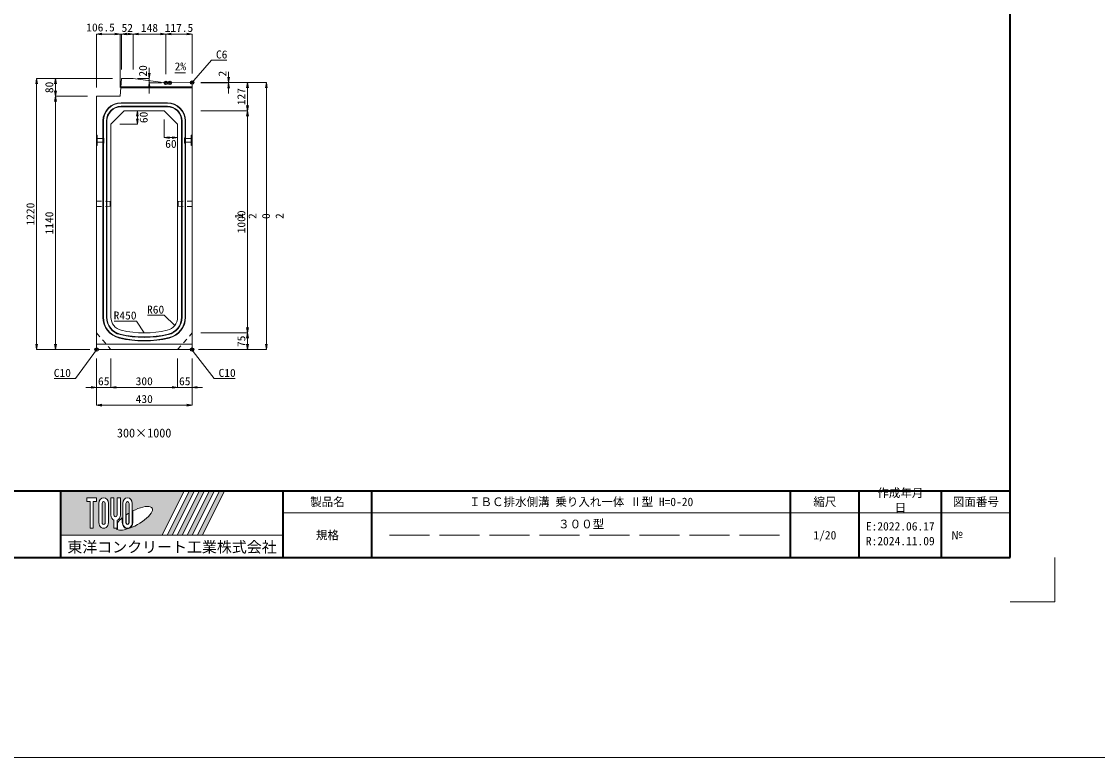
# Model space of a CAD drawing. Units: millimetres at full size; some dimension numbers follow another scale. Extents: x -1267 to 18002, y -8040 to 14480.
# Drawn here: x 3747 to 8593, y -8040 to -4729 of the extents above; entities that cross this region are included whole.
import ezdxf
from ezdxf.enums import TextEntityAlignment as Align

# ---------------------------------------------------------------- set-up
doc = ezdxf.new("R2010")
doc.units = ezdxf.units.MM
doc.header["$LTSCALE"] = 30
doc.header["$PDMODE"] = 32
doc.header["$PDSIZE"] = 15
doc.linetypes.add('DASHED', pattern=[7.5, 6, -1.5])
doc.linetypes.add('USER1', pattern=[1.35, 0.75, -0.6])
for name, color, linetype, lineweight in [('0_2', 7, 'Continuous', 13), ('Defpoints_3', 1, 'Continuous', 13), ('インサート', 3, 'USER1', 9), ('吊りマスター', 4, 'USER1', 9), ('図枠', 7, 'Continuous', 5), ('寸法線', 7, 'Continuous', 13), ('引出線', 4, 'Continuous', 13), ('本体', 2, 'Continuous', 13), ('目地', 132, 'Continuous', 5), ('補助線', 8, 'Continuous', 13)]:
    doc.layers.add(name, color=color, linetype=linetype, lineweight=lineweight)
doc.layers.add('作業エリア', color=11, linetype='Continuous')
doc.layers.add('文字', color=7, linetype='Continuous')
doc.styles.add('ＭＳ ゴシック', font='')
doc.styles.add('ＭＳ 明朝', font='')
doc.styles.get('ＭＳ ゴシック').set_extended_font_data('MS Gothic')
doc.styles.get('ＭＳ 明朝').set_extended_font_data('MS Mincho')

# ---------------------------------------------------------------- blocks, each defined once
blk = doc.blocks.new('open_arrow')
at = {"color": 0, "linetype": 'Continuous', "lineweight": -2}
blk.add_lwpolyline([(7.5, 1.25), (0, 0), (7.5, -1.25)], dxfattribs=at)

msp = doc.modelspace()

# ---------------------------------------------------------------- hatches: boundary and pattern name
at = {"layer": '図枠'}
h = msp.add_hatch(color=256, dxfattribs=at)
h.paths.add_polyline_path([(3925, -6840.17), (3925, -7040.17), (4380.31, -7040.17), (4480.31, -6840.17)])
edge = h.paths.add_edge_path(flags=16)
edge.add_ellipse((4254.45, -6964.01), major_axis=(80.81, 45.23), ratio=0.3471473, start_angle=-144.31122, end_angle=72.1899, ccw=False)
edge.add_ellipse((4224.52, -6983.53), major_axis=(0, 27.5), ratio=0.8463542, start_angle=-160.70346, end_angle=-90)
edge.add_line((4247.8, -6983.53), (4247.8, -6931.11))
edge = h.paths.add_edge_path(flags=16)
edge.add_ellipse((4224.52, -6896.8), major_axis=(0, 25.38), ratio=0.8463542, start_angle=-90, end_angle=90, ccw=False)
edge.add_line((4246.01, -6896.8), (4246.01, -6983.53))
edge.add_ellipse((4224.52, -6983.53), major_axis=(0, 25.38), ratio=0.8463542, start_angle=90, end_angle=-90, ccw=False)
edge.add_line((4203.04, -6983.53), (4203.04, -6896.8))
edge = h.paths.add_edge_path(flags=16)
edge.add_line((4231.69, -6896.8), (4231.69, -6983.53))
edge.add_ellipse((4224.52, -6983.53), major_axis=(0, 8.46), ratio=0.8463542, start_angle=90, end_angle=-90, ccw=False)
edge.add_line((4217.36, -6983.53), (4217.36, -6896.8))
edge.add_ellipse((4224.52, -6896.8), major_axis=(0, 8.46), ratio=0.8463542, start_angle=-90, end_angle=90, ccw=False)
edge = h.paths.add_edge_path(flags=16)
edge.add_line((4229.9, -6941.13), (4229.9, -6983.53))
edge.add_ellipse((4224.52, -6983.53), major_axis=(0, 6.35), ratio=0.8463542, start_angle=90, end_angle=-90, ccw=False)
edge.add_line((4219.15, -6983.53), (4219.15, -6948.08))
edge.add_ellipse((4254.45, -6964.01), major_axis=(80.81, 45.23), ratio=0.3471473, start_angle=107.79174, end_angle=126.47132, ccw=False)
edge = h.paths.add_edge_path(flags=16)
edge.add_ellipse((4170.81, -6949.16), major_axis=(0, 25.38), ratio=0.8463542, start_angle=-163.34117, end_angle=-90, ccw=False)
edge.add_line((4177.97, -6973.09), (4177.97, -7008.92))
edge.add_line((4177.97, -7008.92), (4163.65, -7008.92))
edge.add_line((4163.65, -7008.92), (4163.65, -6973.09))
edge.add_ellipse((4170.81, -6949.16), major_axis=(0, 25.38), ratio=0.8463542, start_angle=90, end_angle=163.34117, ccw=False)
edge.add_line((4149.33, -6949.16), (4149.33, -6871.42))
edge.add_line((4149.33, -6871.42), (4163.65, -6871.42))
edge.add_line((4163.65, -6871.42), (4163.65, -6949.16))
edge.add_ellipse((4170.81, -6949.16), major_axis=(0, 8.46), ratio=0.8463542, start_angle=90, end_angle=-90)
edge.add_line((4177.97, -6949.16), (4177.97, -6871.42))
edge.add_line((4177.97, -6871.42), (4192.3, -6871.42))
edge.add_line((4192.3, -6871.42), (4192.3, -6949.16))
edge = h.paths.add_edge_path(flags=16)
edge.add_line((4201.25, -6961.64), (4201.25, -6983.53))
edge.add_ellipse((4224.52, -6983.53), major_axis=(0, 27.5), ratio=0.8463542, start_angle=90, end_angle=-171.54427)
edge.add_ellipse((4254.45, -6964.01), major_axis=(80.81, 45.23), ratio=0.3471473, start_angle=-178.64954, end_angle=-148.29244, ccw=False)
edge.add_line((4174.89, -7011.03), (4179.76, -7011.03))
edge.add_line((4179.76, -7011.03), (4179.76, -6984.22))
edge.add_ellipse((4254.45, -6964.01), major_axis=(80.81, 45.23), ratio=0.3471473, start_angle=148.21912, end_angle=165.90812, ccw=False)
edge = h.paths.add_edge_path(flags=16)
edge.add_ellipse((4117.1, -6896.8), major_axis=(0, 25.38), ratio=0.8463542, start_angle=-90, end_angle=90, ccw=False)
edge.add_line((4138.59, -6896.8), (4138.59, -6983.53))
edge.add_ellipse((4117.1, -6983.53), major_axis=(0, 25.38), ratio=0.8463542, start_angle=90, end_angle=-90, ccw=False)
edge.add_line((4095.62, -6983.53), (4095.62, -6896.8))
edge = h.paths.add_edge_path(flags=16)
edge.add_line((4124.26, -6896.8), (4124.26, -6983.53))
edge.add_ellipse((4117.1, -6983.53), major_axis=(0, 8.46), ratio=0.8463542, start_angle=90, end_angle=-90, ccw=False)
edge.add_line((4109.94, -6983.53), (4109.94, -6896.8))
edge.add_ellipse((4117.1, -6896.8), major_axis=(0, 8.46), ratio=0.8463542, start_angle=-90, end_angle=90, ccw=False)
h.paths.add_polyline_path([(4084.88, -6871.42), (4084.88, -6888.34), (4070.55, -6888.34), (4070.55, -7008.92), (4056.23, -7008.92), (4056.23, -6888.34), (4041.91, -6888.34), (4041.91, -6871.42)], flags=16)
for points in [[(4403, -7040.17), (4425.69, -7040.17), (4525.69, -6840.17), (4503, -6840.17)], [(4571.06, -6840.17), (4548.38, -6840.17), (4448.38, -7040.17), (4471.06, -7040.17)], [(4616.44, -6840.17), (4593.75, -6840.17), (4493.75, -7040.17), (4516.44, -7040.17)], [(4661.81, -6840.17), (4639.12, -6840.17), (4539.12, -7040.17), (4561.81, -7040.17)]]:
    msp.add_hatch(color=256, dxfattribs=at).paths.add_polyline_path(points)

# ---------------------------------------------------------------- linework, layer by layer
at = {"layer": '0_2', "color": 5}
msp.add_line((-1267.22, -8040.25), (18001.66, -8040.25), dxfattribs=at)
at = {"layer": 'Defpoints_3'}
for p in [(8400, -7140.17), (8200, -7340.17)]:
    msp.add_line(p, (8400, -7340.17), dxfattribs=at)
at = {"layer": 'インサート'}
for p, q in [((4088.2, -5254.75), (4115.2, -5254.75)), ((4088.2, -5254.75), (4088.2, -5271.75)), ((4088.2, -5271.75), (4115.2, -5271.75)), ((4118.2, -5250.75), (4115.2, -5250.75)), ((4115.2, -5250.75), (4115.2, -5275.75)), ((4115.2, -5275.75), (4118.2, -5275.75)), ((4118.2, -5275.75), (4118.2, -5250.75)), ((4481.8, -5250.75), (4484.8, -5250.75)), ((4481.8, -5275.75), (4481.8, -5250.75)), ((4484.8, -5275.75), (4481.8, -5275.75)), ((4484.8, -5250.75), (4484.8, -5275.75)), ((4511.8, -5254.75), (4484.8, -5254.75)), ((4511.8, -5271.75), (4484.8, -5271.75)), ((4511.8, -5254.75), (4511.8, -5271.75))]:
    msp.add_line(p, q, dxfattribs=at)
at = {"layer": '作業エリア'}
for p in [(4397.5, -5005.25), (4415, -5005.25), (4415, -5005.25), (4515, -5003.25), (4515, -5003.25), (4085, -6205.25), (4515, -6205.25)]:
    msp.add_point(p, dxfattribs=at)
at = {"layer": '吊りマスター'}
for p, q in [((4085, -5536.75), (4085, -5561.75)), ((4085, -5536.75), (4147, -5538.25)), ((4085, -5561.75), (4147, -5560.25)), ((4147, -5538.25), (4147, -5560.25)), ((4515, -5536.75), (4453, -5538.25)), ((4453, -5538.25), (4453, -5560.25)), ((4515, -5561.75), (4453, -5560.25)), ((4515, -5536.75), (4515, -5561.75))]:
    msp.add_line(p, q, dxfattribs=at)
at = {"layer": '図枠', "lineweight": 40}
for p, q in [((8200, -7140.17), (8200, -1600.17)), ((400, -6840.17), (8200, -6840.17)), ((3925, -7140.17), (3925, -6840.17)), ((4925, -7140.17), (4925, -6840.17)), ((5325, -7140.17), (5325, -6840.17)), ((7210, -7140.17), (7210, -6840.17)), ((7520, -7140.17), (7520, -6840.17)), ((7890, -7140.17), (7890, -6840.17)), ((400, -7140.17), (8200, -7140.17))]:
    msp.add_line(p, q, dxfattribs=at)
at = {"layer": '図枠'}
for p, q in [((3925, -6840.17), (4480.31, -6840.17)), ((4041.91, -6871.42), (4041.91, -6888.34)), ((4041.91, -6871.42), (4084.88, -6871.42)), ((4084.88, -6871.42), (4084.88, -6888.34)), ((4149.33, -6871.42), (4163.65, -6871.42)), ((4149.33, -6949.16), (4149.33, -6871.42)), ((4163.65, -6871.42), (4163.65, -6949.16)), ((4177.97, -6871.42), (4192.3, -6871.42)), ((4177.97, -6949.16), (4177.97, -6871.42)), ((4192.3, -6871.42), (4192.3, -6949.16)), ((4480.31, -6840.17), (4380.31, -7040.17)), ((4503, -6840.17), (4403, -7040.17)), ((4525.69, -6840.17), (4425.69, -7040.17)), ((4548.38, -6840.17), (4448.38, -7040.17)), ((4571.06, -6840.17), (4471.06, -7040.17)), ((4593.75, -6840.17), (4493.75, -7040.17)), ((4503, -6840.17), (4525.69, -6840.17)), ((4616.44, -6840.17), (4516.44, -7040.17)), ((4639.12, -6840.17), (4539.12, -7040.17)), ((4548.38, -6840.17), (4571.06, -6840.17)), ((4661.81, -6840.17), (4561.81, -7040.17)), ((4593.75, -6840.17), (4616.44, -6840.17)), ((4639.12, -6840.17), (4661.81, -6840.17)), ((4056.23, -6888.34), (4041.91, -6888.34)), ((4056.23, -6888.34), (4056.23, -7008.92)), ((4070.55, -6888.34), (4070.55, -7008.92)), ((4084.88, -6888.34), (4070.55, -6888.34)), ((4095.62, -6896.8), (4095.62, -6983.53)), ((4109.94, -6983.53), (4109.94, -6896.8)), ((4124.26, -6896.8), (4124.26, -6983.53)), ((4138.59, -6983.53), (4138.59, -6896.8)), ((4203.04, -6896.8), (4203.04, -6983.53)), ((4217.36, -6983.53), (4217.36, -6896.8)), ((4231.69, -6896.8), (4231.69, -6983.53)), ((4246.01, -6983.53), (4246.01, -6896.8)), ((4163.65, -6973.09), (4163.65, -7008.92)), ((4177.97, -6973.09), (4177.97, -7008.92)), ((4201.25, -6961.64), (4201.25, -6983.53)), ((4219.15, -6983.53), (4219.15, -6948.08)), ((4229.9, -6941.13), (4229.9, -6983.53)), ((4247.8, -6983.53), (4247.8, -6931.11)), ((4070.55, -7008.92), (4056.23, -7008.92)), ((4177.97, -7008.92), (4163.65, -7008.92)), ((4174.89, -7011.03), (4179.76, -7011.03)), ((4179.76, -6984.22), (4179.76, -7011.03)), ((3925, -7040.17), (4380.31, -7040.17)), ((4403, -7040.17), (4425.69, -7040.17)), ((4448.38, -7040.17), (4471.06, -7040.17)), ((4493.75, -7040.17), (4516.44, -7040.17)), ((4539.12, -7040.17), (4561.81, -7040.17))]:
    msp.add_line(p, q, dxfattribs=at)
at = {"layer": '図枠', "lineweight": 13}
msp.add_line((8200, -6940.17), (4925, -6940.17), dxfattribs=at)
at = {"layer": '図枠', "linetype": 'DASHED', "lineweight": 9}
msp.add_line((7160, -7040.17), (5375, -7040.17), dxfattribs=at)
at = {"layer": '図枠'}
for centre, major_axis, ratio, start_param, end_param in [((4117.1, -6896.8), (0, 25.38), 0.846354, 4.712389, 7.8539816), ((4224.52, -6896.8), (0, 25.38), 0.846354, 4.712389, 7.8539816), ((4117.1, -6896.8), (0, 8.46), 0.846354, 4.712389, 7.8539816), ((4224.52, -6896.8), (0, 8.46), 0.846354, 4.712389, 7.8539816), ((4254.45, -6964.01), (80.81, 45.23), 0.347147, 4.2621853, 7.7429163), ((4170.81, -6949.16), (0, 25.38), 0.846354, 1.5707963, 2.8017557), ((4170.81, -6949.16), (0, 8.46), 0.846354, 1.5707963, 4.712389), ((4170.81, -6949.16), (0, 25.38), 0.846354, 3.4814296, 4.712389), ((4254.45, -6964.01), (80.81, 45.23), 0.347147, 2.0815197, 2.5155126), ((4254.45, -6964.01), (80.81, 45.23), 0.347147, 1.6817405, 1.8219833), ((4117.1, -6983.53), (0, 25.38), 0.846354, 1.5707963, 4.712389), ((4117.1, -6983.53), (0, 8.46), 0.846354, 1.5707963, 4.712389), ((4254.45, -6964.01), (80.81, 45.23), 0.347147, 3.2093975, 4.2004451), ((4224.52, -6983.53), (0, 27.5), 0.846354, 1.5707963, 3.3154679), ((4224.52, -6983.53), (0, 25.38), 0.846354, 1.5707963, 4.712389), ((4224.52, -6983.53), (0, 8.46), 0.846354, 1.5707963, 4.712389), ((4224.52, -6983.53), (0, 6.35), 0.846354, 1.5707963, 4.712389), ((4224.52, -6983.53), (0, 27.5), 0.846354, 3.5338438, 4.712389)]:
    msp.add_ellipse(centre, major_axis=major_axis, ratio=ratio, start_param=start_param, end_param=end_param, dxfattribs=at)
at = {"layer": '寸法線'}
for p, q in [((4085, -4785.25), (4191.5, -4785.25)), ((4085, -5025.25), (4085, -4785.25)), ((4167.5, -4785.25), (4221.5, -4785.25)), ((4191.5, -5025.25), (4191.5, -4785.25)), ((4191.5, -5025.25), (4191.5, -4785.25)), ((4197.5, -4785.25), (4249.5, -4785.25)), ((4197.5, -4945.25), (4197.5, -4785.25)), ((4197.5, -4945.25), (4197.5, -4785.25)), ((4249.5, -4945.25), (4249.5, -4785.25)), ((4249.5, -4785.25), (4397.5, -4785.25)), ((4249.5, -4945.25), (4249.5, -4785.25)), ((4397.5, -4785.25), (4515, -4785.25)), ((4397.5, -4965.25), (4397.5, -4785.25)), ((4397.5, -4965.25), (4397.5, -4785.25)), ((4515, -4963.25), (4515, -4785.25)), ((4322.83, -4937.25), (4322.83, -5053.25)), ((3815.14, -6205.25), (3815.14, -4985.25)), ((4157.5, -4985.25), (3815.14, -4985.25)), ((3900.14, -5065.25), (3900.14, -4985.25)), ((4157.5, -4985.25), (3900.14, -4985.25)), ((4269.5, -4985.25), (4322.83, -4985.25)), ((4680.07, -5053.25), (4680.07, -4955.25)), ((4377.5, -5005.25), (4322.83, -5005.25)), ((4555, -5003.25), (4850.07, -5003.25)), ((4555, -5003.25), (4765.07, -5003.25)), ((4555, -5003.25), (4680.07, -5003.25)), ((4555, -5005.25), (4680.07, -5005.25)), ((4765.07, -5130.25), (4765.07, -5003.25)), ((4850.07, -6205.25), (4850.07, -5003.25)), ((3900.14, -6205.25), (3900.14, -5065.25)), ((4045, -5065.25), (3900.14, -5065.25)), ((4045, -5065.25), (3900.14, -5065.25)), ((4250, -5130.25), (4269.29, -5130.25)), ((4269.29, -5190.25), (4269.29, -5130.25)), ((4555, -5130.25), (4765.07, -5130.25)), ((4555, -5130.25), (4765.07, -5130.25)), ((4765.07, -6130.25), (4765.07, -5130.25)), ((4390, -5170.25), (4390, -5250.98)), ((4190, -5190.25), (4269.29, -5190.25)), ((4450, -5230.25), (4450, -5250.98)), ((4390, -5250.98), (4450, -5250.98)), ((4555, -6130.25), (4765.07, -6130.25)), ((4555, -6130.25), (4765.07, -6130.25)), ((4765.07, -6205.25), (4765.07, -6130.25)), ((4055, -6205.25), (3815.14, -6205.25)), ((4055, -6205.25), (3900.14, -6205.25)), ((4085, -6245.25), (4085, -6375.25)), ((4085, -6245.25), (4085, -6455.25)), ((4150, -6245.25), (4150, -6375.25)), ((4150, -6245.25), (4150, -6375.25)), ((4450, -6245.25), (4450, -6375.25)), ((4450, -6245.25), (4450, -6375.25)), ((4515, -6245.25), (4515, -6375.25)), ((4515, -6245.25), (4515, -6455.25)), ((4545, -6205.25), (4765.07, -6205.25)), ((4545, -6205.25), (4850.07, -6205.25)), ((4037, -6375.25), (4198, -6375.25)), ((4150, -6375.25), (4450, -6375.25)), ((4402, -6375.25), (4563, -6375.25)), ((4085, -6455.25), (4515, -6455.25))]:
    msp.add_line(p, q, dxfattribs=at)
at = {"layer": '引出線'}
for points in [[(4512, -5006.31), (4603.03, -4902), (4671.38, -4902)], [(4437.32, -4959.86), (4486.03, -4958.89), (4437.28, -4959.86)], [(4437.07, -6096.93), (4389.78, -6049.99), (4315.11, -6049.99)], [(4300, -6130.25), (4265.29, -6076.66), (4164.28, -6076.66)], [(4090, -6200.25), (3989.64, -6335.1), (3894.96, -6335.1)], [(4510, -6200.25), (4614.63, -6335.1), (4709.31, -6335.1)]]:
    msp.add_lwpolyline(points, dxfattribs=at)
at = {"layer": '本体'}
for p, q in [((4191.5, -5065.25), (4197.5, -4985.25)), ((4197.5, -4985.25), (4249.5, -4985.25)), ((4249.5, -4985.25), (4396.17, -5005.07)), ((4415, -5005.25), (4398.85, -5005.25)), ((4509, -5003.37), (4415, -5005.25)), ((4509, -5003.37), (4515, -5009.25)), ((4515, -6195.25), (4515, -5009.25)), ((4085, -5065.25), (4085, -6195.25)), ((4085, -5065.25), (4191.5, -5065.25)), ((4150, -5190.25), (4210, -5130.25)), ((4210, -5130.25), (4390, -5130.25)), ((4390, -5130.25), (4450, -5190.25)), ((4150, -5190.25), (4150, -6059.72)), ((4450, -6059.72), (4450, -5190.25)), ((4085, -6195.25), (4095, -6205.25)), ((4505, -6205.25), (4515, -6195.25)), ((4095, -6205.25), (4505, -6205.25))]:
    msp.add_line(p, q, dxfattribs=at)
at = {"layer": '本体', "lineweight": 9}
for p, q in [((4085, -5238.75), (4088.2, -5240.75)), ((4088.2, -5240.75), (4088.2, -5285.75)), ((4515, -5238.75), (4511.8, -5240.75)), ((4511.8, -5240.75), (4511.8, -5285.75)), ((4088.2, -5285.75), (4085, -5287.75)), ((4511.8, -5285.75), (4515, -5287.75)), ((4085, -6180.25), (4515, -6180.25))]:
    msp.add_line(p, q, dxfattribs=at)
at = {"layer": '本体', "linetype": 'USER1', "lineweight": 9}
for p, q in [((4085, -6130.25), (4150, -6205.25)), ((4450, -6205.25), (4515, -6130.25))]:
    msp.add_line(p, q, dxfattribs=at)
at = {"layer": '本体'}
for centre, radius, start, end in [((4398.85, -4985.25), 20, 262.30395, 270), ((4210, -6059.72), 60, 180, 256.65764), ((4390, -6059.72), 60, 283.34236, 0), ((4300, -5680.25), 450, 256.65764, 283.34236)]:
    msp.add_arc(centre, radius, start, end, dxfattribs=at)
at = {"layer": '目地'}
for p, q in [((4515, -5027.25), (4194.35, -5027.25)), ((4515, -5023.25), (4194.65, -5023.25)), ((4404, -5094.25), (4196, -5094.25)), ((4404, -5096.25), (4196, -5096.25)), ((4404, -5110.25), (4196, -5110.25)), ((4404, -5112.25), (4196, -5112.25)), ((4114, -5176.25), (4114, -6059.72)), ((4116, -5176.25), (4116, -6059.72)), ((4130, -5176.25), (4130, -6059.72)), ((4132, -5176.25), (4132, -6059.72)), ((4468, -6059.72), (4468, -5176.25)), ((4470, -6059.72), (4470, -5176.25)), ((4484, -6059.72), (4484, -5176.25)), ((4486, -6059.72), (4486, -5176.25))]:
    msp.add_line(p, q, dxfattribs=at)
for centre, radius, start, end in [((4196, -5176.25), 82, 90, 180), ((4196, -5176.25), 80, 90, 180), ((4196, -5176.25), 66, 90, 180), ((4196, -5176.25), 64, 90, 180), ((4404, -5176.25), 82, 0, 90), ((4404, -5176.25), 80, 0, 90), ((4404, -5176.25), 66, 0, 90), ((4404, -5176.25), 64, 0, 90), ((4210, -6059.72), 96, 180, 256.65764), ((4210, -6059.72), 94, 180, 256.65764), ((4210, -6059.72), 80, 180, 256.65764), ((4210, -6059.72), 78, 180, 256.65764), ((4390, -6059.72), 78, 283.34236, 0), ((4390, -6059.72), 80, 283.34236, 0), ((4390, -6059.72), 94, 283.34236, 0), ((4390, -6059.72), 96, 283.34236, 0), ((4300, -5680.25), 486, 256.65764, 283.34236), ((4300, -5680.25), 484, 256.65764, 283.34236), ((4300, -5680.25), 470, 256.65764, 283.34236), ((4300, -5680.25), 468, 256.65764, 283.34236)]:
    msp.add_arc(centre, radius, start, end, dxfattribs=at)
at = {"layer": '補助線'}
msp.add_line((3925, -7040.17), (4925, -7040.17), dxfattribs=at)

# ---------------------------------------------------------------- block references
at = {"layer": '寸法線', "xscale": 3.2, "yscale": 3.2}
for p in [(4085, -4785.25), (4197.5, -4785.25), (4249.5, -4785.25), (4397.5, -4785.25), (4390, -5250.98), (4150, -6375.25), (4150, -6375.25), (4515, -6375.25), (4085, -6455.25)]:
    msp.add_blockref('open_arrow', p, dxfattribs=at)
for p, rotation in [((4191.5, -4785.25), 180), ((4249.5, -4785.25), 180), ((4397.5, -4785.25), 180), ((4515, -4785.25), 180), ((3815.14, -4985.25), 270), ((3900.14, -4985.25), 270), ((4322.83, -4985.25), 90), ((4680.07, -5003.25), 90), ((4322.83, -5005.25), 270), ((4680.07, -5005.25), 270), ((4765.07, -5003.25), 270), ((4850.07, -5003.25), 270), ((3900.14, -5065.25), 90), ((3900.14, -5065.25), 270), ((4269.29, -5130.25), 270), ((4765.07, -5130.25), 90), ((4765.07, -5130.25), 270), ((4269.29, -5190.25), 90), ((4450, -5250.98), 180), ((4765.07, -6130.25), 90), ((4765.07, -6130.25), 270), ((3815.14, -6205.25), 90), ((3900.14, -6205.25), 90), ((4765.07, -6205.25), 90), ((4850.07, -6205.25), 90), ((4085, -6375.25), 180), ((4450, -6375.25), 180), ((4450, -6375.25), 180), ((4515, -6455.25), 180)]:
    msp.add_blockref('open_arrow', p, dxfattribs=dict(at, rotation=rotation))
at = {"layer": '引出線', "xscale": 0.16, "yscale": 0.16}
for p, rotation in [((4437.32, -4959.86), 1.1), ((4512, -5006.31), 48.9), ((4437.07, -6096.93), 135.2), ((4300, -6130.25), 122.9), ((4090, -6200.25), 233.3), ((4510, -6200.25), 307.8)]:
    msp.add_blockref('open_arrow', p, dxfattribs=dict(at, rotation=rotation))

# ---------------------------------------------------------------- texts
at = {"layer": '図枠', "style": 'ＭＳ ゴシック'}
for s, p in [('作成年月', (7601.4, -6830.94)), ('日', (7679.1, -6897.6)), ('E:2022.06.17', (7549.6, -6980.94)), ('R:2024.11.09', (7549.6, -7047.6))]:
    msp.add_text(s, height=37.98, dxfattribs=at).set_placement(p, align=Align.TOP_LEFT)
for s, height, p in [('製品名', 37.98, (5125, -6890.17)), ('ＩＢＣ排水側溝 乗り入れ一体 Ⅱ型 H=0-20', 37.98, (6267.5, -6890.17)), ('縮尺', 37.98, (7365, -6890.17)), ('図面番号', 37.98, (8045, -6890.17)), ('３００型', 37.98, (6267.5, -6990.17)), ('規格', 37.98, (5125, -7040.17)), ('1/20', 37.98, (7365, -7040.17)), ('東洋コンクリート工業株式会社', 49.37, (4425, -7093.29))]:
    msp.add_text(s, height=height, dxfattribs=at).set_placement(p, align=Align.MIDDLE_CENTER)
msp.add_text('№', height=37.98, dxfattribs=at).set_placement((7934.35, -7040.17), align=Align.MIDDLE_LEFT)
at = {"layer": '寸法線', "style": 'ＭＳ 明朝', "width": 1.05}
for s, p in [('106.5', (4103.16, -4755.25)), ('52', (4223.5, -4757.25)), ('148', (4323.5, -4757.25)), ('117.5', (4456.25, -4757.25)), ('60', (4420, -5278.98)), ('65', (4117.5, -6347.25)), ('300', (4300, -6347.25)), ('65', (4482.5, -6347.25)), ('430', (4300, -6427.25))]:
    msp.add_text(s, height=36.03, dxfattribs=at).set_placement(p, align=Align.MIDDLE_CENTER)
for s, p in [('20', (4294.08, -4950.86)), ('2', (4652.07, -4963.32)), ('80', (3872.14, -5025.25)), ('127', (4737.07, -5066.75)), ('60', (4297.29, -5160.25)), ('1220', (3787.14, -5595.25)), ('1140', (3872.14, -5635.25)), ('1000', (4737.07, -5630.25)), ('75', (4737.07, -6167.75))]:
    msp.add_text(s, height=36.03, rotation=90, dxfattribs=at).set_placement(p, align=Align.MIDDLE_CENTER)
for s, p in [('1', (4755.11, -5617.21)), ('2', (4816.13, -5617.21)), ('0', (4877.15, -5617.21)), ('2', (4938.17, -5617.21))]:
    msp.add_text(s, height=36.03, rotation=90, dxfattribs=at).set_placement(p, align=Align.BOTTOM_LEFT)
at = {"layer": '引出線', "style": 'ＭＳ 明朝', "width": 1.05}
for s, p in [('C6', (4623.03, -4858.8)), ('C10', (4634.63, -6291.9))]:
    msp.add_text(s, height=36.03, dxfattribs=at).set_placement(p, align=Align.TOP_LEFT)
msp.add_text('2%', height=36.03, rotation=1.146, dxfattribs=at).set_placement((4436.34, -4912.97), align=Align.TOP_LEFT)
for s, p in [('R60', (4389.78, -6006.79)), ('R450', (4265.29, -6033.46)), ('C10', (3969.64, -6291.9))]:
    msp.add_text(s, height=36.03, dxfattribs=at).set_placement(p, align=Align.TOP_RIGHT)
at = {"layer": '文字', "style": 'ＭＳ 明朝'}
msp.add_text('300×1000', height=40.03, dxfattribs=at).set_placement((4299.52, -6580.22), align=Align.MIDDLE_CENTER)

doc.saveas('drawing.dxf')
